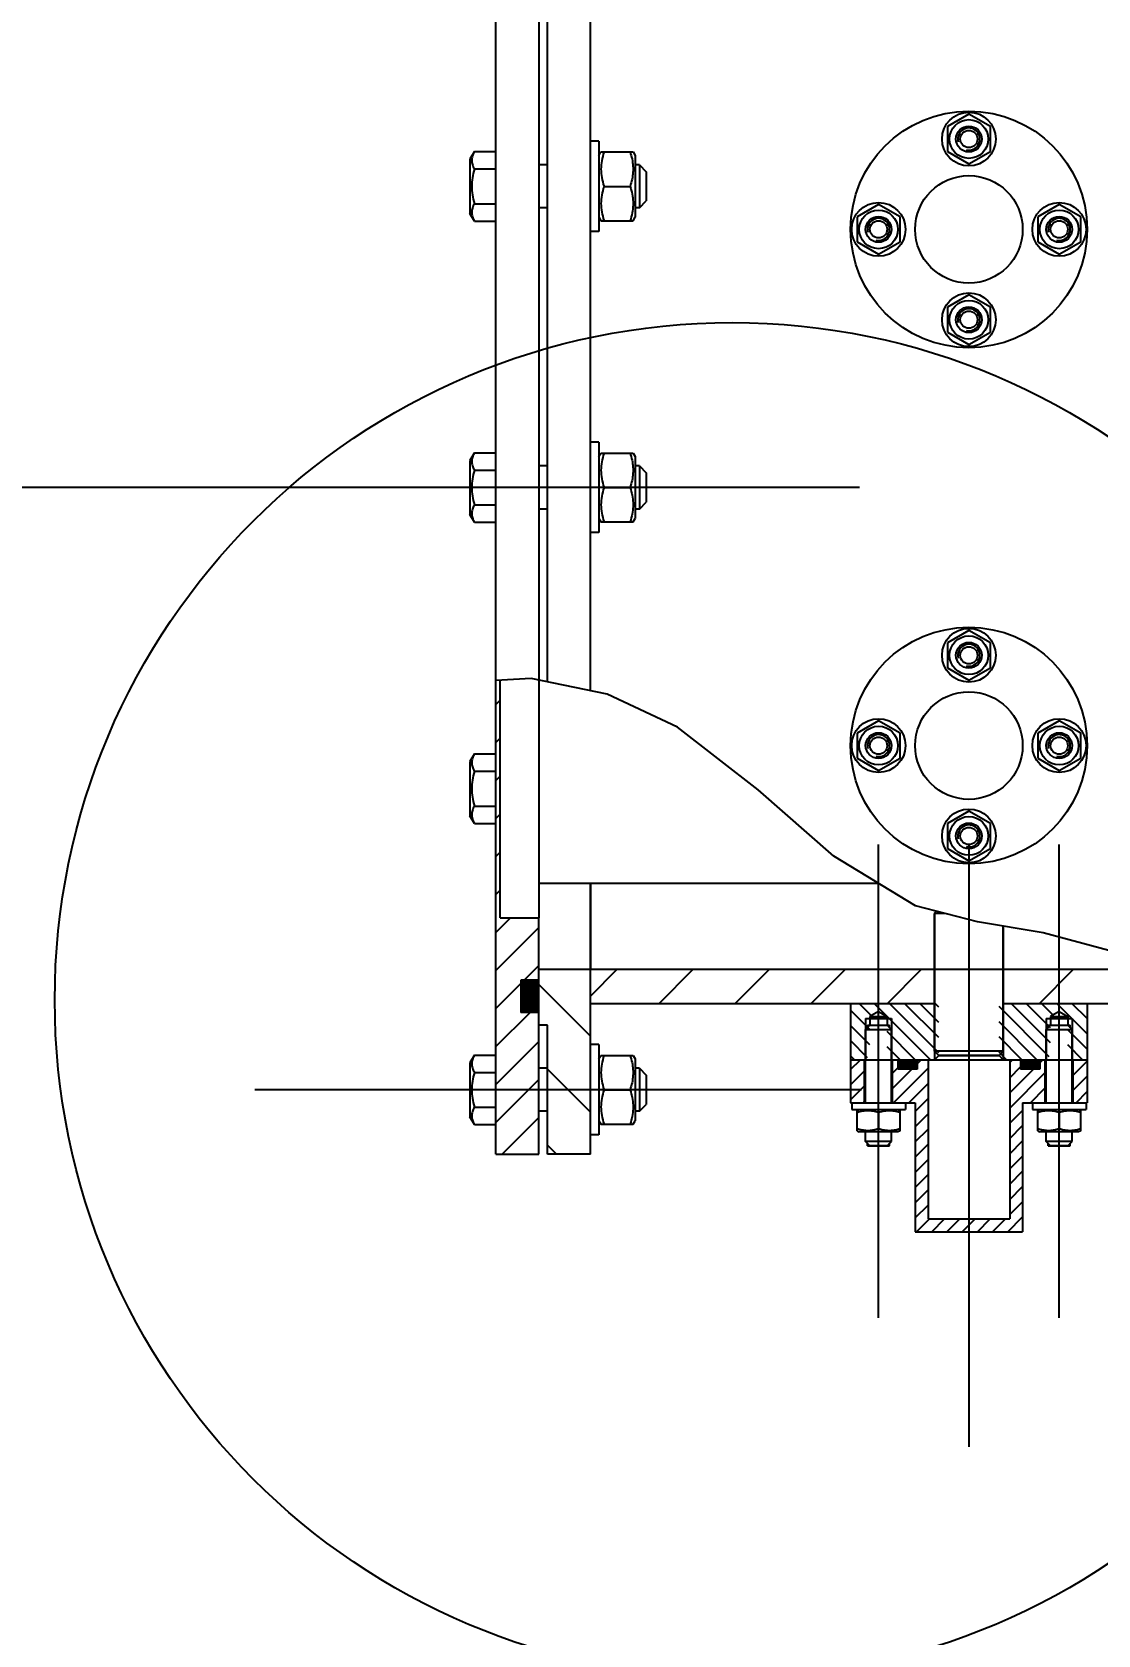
# Model space of a CAD drawing. Header units: millimetres. Extents: x 0 to 1189, y 0 to 841.
# Drawn here: x 107.69 to 117.6, y 688.52 to 703.42 of the extents above; entities that cross this region are included whole.
import ezdxf

# ---------------------------------------------------------------- set-up
doc = ezdxf.new("R2010")
doc.units = ezdxf.units.MM
doc.header["$LTSCALE"] = 65.395
doc.linetypes.add('CENTER', pattern=[0.6, 0.375, -0.075, 0.075, -0.075])
doc.layers.get('0').update_dxf_attribs({"linetype": 'CONTINUOUS'})
for name, color, linetype in [('ALL_AXIS', 7, 'CONTINUOUS'), ('ALL_CHAMFER', 7, 'CONTINUOUS'), ('ALL_DIMENSIONS', 7, 'CONTINUOUS'), ('ALL_ROUND', 7, 'CONTINUOUS')]:
    doc.layers.add(name, color=color, linetype=linetype)
doc.styles.get("Standard").update_dxf_attribs({"font": 'txt', "width": 0.7})
doc.dimstyles.new('DIMSTYLE_1', dxfattribs={"dimtxt": 3.5, "dimasz": 3, "dimexe": 0.18, "dimexo": 0.0625, "dimgap": 0.09, "dimtad": 1, "dimlfac": 25, "dimdsep": 46, "dimtxsty": 'STANDARD', "dimblk": '_FILLED', "dimblk1": '_FILLED', "dimblk2": '_FILLED', "dimcen": 0.09, "dimadec": 0, "dimazin": 0, "dimtp": 1.2, "dimtm": 1.2, "dimtfac": 1, "dimtofl": 0, "dimtmove": 0, "dimatfit": 3, "dimldrblk": '_FILLED', "dimfxl": 1, "dimtolj": 1, "dimarcsym": 0})
doc.dimstyles.new('DIMSTYLE_3', dxfattribs={"dimtxt": 3.5, "dimasz": 3, "dimexe": 0.18, "dimexo": 0.0625, "dimgap": 0.09, "dimtad": 1, "dimlfac": 25, "dimdsep": 46, "dimtxsty": 'STANDARD', "dimblk": '_FILLED', "dimblk1": '_FILLED', "dimblk2": '_FILLED', "dimcen": 0.09, "dimadec": 0, "dimazin": 0, "dimtp": 0.8, "dimtm": 0.8, "dimtfac": 1, "dimtofl": 0, "dimtmove": 0, "dimatfit": 3, "dimldrblk": '_FILLED', "dimfxl": 1, "dimtolj": 1, "dimarcsym": 0})

# ---------------------------------------------------------------- blocks, each defined once
blk = doc.blocks.new('_FILLED')
at = {"color": 0, "linetype": 'BYBLOCK'}
blk.add_solid([(0, 0), (-1, 0.1667), (-1, -0.1667)], dxfattribs=at)
blk = doc.blocks.new('*D0')
at = {"layer": 'ALL_DIMENSIONS', "color": 2, "linetype": 'CONTINUOUS'}
for p, q in [((101.762, 699.187), (101.762, 703.187)), ((101.762, 703.187), (101.762, 675.187)), ((109.762, 699.187), (99.762, 699.187)), ((101.762, 647.187), (101.762, 675.187)), ((126.402, 651.187), (99.762, 651.187)), ((101.762, 651.187), (101.762, 647.187))]:
    blk.add_line(p, q, dxfattribs=at)
at = {"layer": 'ALL_DIMENSIONS', "color": 2, "linetype": 'CONTINUOUS', "xscale": 3, "yscale": 3, "zscale": 3}
for p, rotation in [((101.762, 699.187), 270), ((101.762, 651.187), 90)]:
    blk.add_blockref('_FILLED', p, dxfattribs=dict(at, rotation=rotation))
blk = doc.blocks.new('*D2')
at = {"layer": 'ALL_DIMENSIONS', "color": 2, "linetype": 'CONTINUOUS'}
for p, q in [((111.762, 705.039), (111.762, 720.427)), ((132.402, 666.841), (132.402, 720.427)), ((111.762, 718.427), (107.762, 718.427)), ((107.762, 718.427), (122.082, 718.427)), ((144.119, 718.427), (122.082, 718.427)), ((132.402, 718.427), (144.119, 718.427))]:
    blk.add_line(p, q, dxfattribs=at)
at = {"layer": 'ALL_DIMENSIONS', "color": 2, "linetype": 'CONTINUOUS', "xscale": 3, "yscale": 3, "zscale": 3}
blk.add_blockref('_FILLED', (111.762, 718.427), dxfattribs=at)
at = {"layer": 'ALL_DIMENSIONS', "color": 2, "linetype": 'CONTINUOUS', "xscale": 3, "yscale": 3, "zscale": 3, "rotation": 180}
blk.add_blockref('_FILLED', (132.402, 718.427), dxfattribs=at)

msp = doc.modelspace()

# ---------------------------------------------------------------- linework, layer by layer
at = {"color": 7, "linetype": 'CONTINUOUS'}
for p, q in [((112.00175857, 692.98712965), (112.00175857, 705.38712965)), ((112.40175857, 705.38712965), (112.40175857, 695.50712965)), ((112.48175857, 697.38049402), (112.48175857, 705.38712965)), ((112.88175857, 697.29734686), (112.88175857, 705.38712965)), ((116.40175857, 702.65806976), (116.20175857, 702.54259971)), ((116.60175857, 702.54259971), (116.40175857, 702.65806976)), ((116.20175857, 702.54259971), (116.20175857, 702.3116596)), ((116.60175857, 702.3116596), (116.60175857, 702.54259971)), ((111.80293297, 702.3104458), (111.76175857, 702.23912965)), ((111.80293297, 702.3104458), (112.00175857, 702.3104458)), ((112.96175857, 702.27512965), (112.98023378, 702.30712965)), ((112.98023378, 702.30712965), (113.27928337, 702.30712965)), ((113.27928171, 702.30713253), (113.29775857, 702.27512965)), ((113.29775857, 702.27512744), (113.29775857, 701.69913187)), ((116.20175857, 702.3116596), (116.40175857, 702.19618955)), ((116.40175857, 702.19618955), (116.60175857, 702.3116596)), ((111.80293297, 702.14878773), (112.00175857, 702.14878773)), ((113.40175857, 702.12312965), (113.40175857, 701.85112965)), ((113.00881503, 701.98712965), (113.25070212, 701.98712965)), ((111.80293297, 701.82547158), (112.00175857, 701.82547158)), ((115.56175857, 701.81806976), (115.36175857, 701.70259971)), ((115.76175857, 701.70259971), (115.56175857, 701.81806976)), ((117.24175857, 701.81806976), (117.04175857, 701.70259971)), ((117.44175857, 701.70259971), (117.24175857, 701.81806976)), ((111.80293297, 701.6638135), (111.76175857, 701.73512965)), ((111.80293297, 701.6638135), (112.00175857, 701.6638135)), ((112.96175857, 701.69912965), (112.98023378, 701.66712965)), ((112.98023378, 701.66712965), (113.27928337, 701.66712965)), ((113.27928171, 701.66712678), (113.29775857, 701.69912965)), ((115.36175857, 701.70259971), (115.36175857, 701.4716596)), ((115.76175857, 701.4716596), (115.76175857, 701.70259971)), ((117.04175857, 701.70259971), (117.04175857, 701.4716596)), ((117.44175857, 701.4716596), (117.44175857, 701.70259971)), ((115.36175857, 701.4716596), (115.56175857, 701.35618955)), ((115.56175857, 701.35618955), (115.76175857, 701.4716596)), ((117.04175857, 701.4716596), (117.24175857, 701.35618955)), ((117.24175857, 701.35618955), (117.44175857, 701.4716596)), ((116.40175857, 700.97806976), (116.20175857, 700.86259971)), ((116.60175857, 700.86259971), (116.40175857, 700.97806976)), ((116.20175857, 700.86259971), (116.20175857, 700.6316596)), ((116.60175857, 700.6316596), (116.60175857, 700.86259971)), ((116.20175857, 700.6316596), (116.40175857, 700.51618955)), ((116.40175857, 700.51618955), (116.60175857, 700.6316596)), ((111.80293297, 699.5104458), (111.76175857, 699.43912965)), ((111.80293297, 699.5104458), (112.00175857, 699.5104458)), ((112.96175857, 699.47512965), (112.98023378, 699.50712965)), ((112.98023378, 699.50712965), (113.27928337, 699.50712965)), ((113.27928171, 699.50713253), (113.29775857, 699.47512965)), ((113.29775857, 699.47512744), (113.29775857, 698.89913187)), ((111.80293297, 699.34878773), (112.00175857, 699.34878773)), ((113.40175857, 699.32312965), (113.40175857, 699.05112965)), ((113.00881503, 699.18712965), (113.25070212, 699.18712965)), ((111.80293297, 699.02547158), (112.00175857, 699.02547158)), ((111.80293297, 698.8638135), (111.76175857, 698.93512965)), ((111.80293297, 698.8638135), (112.00175857, 698.8638135)), ((112.96175857, 698.89912965), (112.98023378, 698.86712965)), ((112.98023378, 698.86712965), (113.27928337, 698.86712965)), ((113.27928171, 698.86712678), (113.29775857, 698.89912965)), ((116.40175857, 697.85806976), (116.20175857, 697.74259971)), ((116.60175857, 697.74259971), (116.40175857, 697.85806976)), ((116.20175857, 697.74259971), (116.20175857, 697.5116596)), ((116.60175857, 697.5116596), (116.60175857, 697.74259971)), ((116.20175857, 697.5116596), (116.40175857, 697.39618955)), ((116.40175857, 697.39618955), (116.60175857, 697.5116596)), ((112.33257587, 697.41150432), (112.00175857, 697.39354606)), ((112.04175857, 695.18712965), (112.04175857, 697.39571744)), ((113.03673977, 697.26513124), (112.33257587, 697.41150432)), ((113.69197691, 696.9578634), (113.03673977, 697.26513124)), ((114.44244954, 696.37737808), (113.69197691, 696.9578634)), ((115.56175857, 697.01806976), (115.36175857, 696.90259971)), ((115.36175857, 696.90259971), (115.36175857, 696.6716596)), ((115.76175857, 696.90259971), (115.56175857, 697.01806976)), ((115.76175857, 696.6716596), (115.76175857, 696.90259971)), ((117.24175857, 697.01806976), (117.04175857, 696.90259971)), ((117.04175857, 696.90259971), (117.04175857, 696.6716596)), ((117.44175857, 696.90259971), (117.24175857, 697.01806976)), ((117.44175857, 696.6716596), (117.44175857, 696.90259971)), ((111.80293297, 696.7104458), (111.76175857, 696.63912965)), ((111.80293297, 696.7104458), (112.00175857, 696.7104458)), ((115.36175857, 696.6716596), (115.56175857, 696.55618955)), ((115.56175857, 696.55618955), (115.76175857, 696.6716596)), ((117.04175857, 696.6716596), (117.24175857, 696.55618955)), ((117.24175857, 696.55618955), (117.44175857, 696.6716596)), ((111.80293297, 696.54878773), (112.00175857, 696.54878773)), ((115.14591049, 695.75903585), (114.44244954, 696.37737808)), ((111.80293297, 696.0638135), (111.76175857, 696.13512965)), ((111.80293297, 696.22547158), (112.00175857, 696.22547158)), ((116.40175857, 696.17806976), (116.20175857, 696.06259971)), ((116.60175857, 696.06259971), (116.40175857, 696.17806976)), ((111.80293297, 696.0638135), (112.00175857, 696.0638135)), ((116.20175857, 696.06259971), (116.20175857, 695.8316596)), ((116.60175857, 695.8316596), (116.60175857, 696.06259971)), ((115.90445019, 695.29850844), (115.14591049, 695.75903585)), ((116.20175857, 695.8316596), (116.40175857, 695.71618955)), ((116.40175857, 695.71618955), (116.60175857, 695.8316596)), ((112.40175857, 695.50712965), (115.56082792, 695.50712965)), ((112.88175857, 692.98712965), (112.88175857, 695.50712965)), ((116.48063697, 695.14796676), (115.90445019, 695.29850844)), ((112.04175857, 695.18712965), (112.40175857, 695.18712965)), ((112.40175857, 692.98712965), (112.40175857, 695.18712965)), ((117.09157737, 695.04594704), (116.48063697, 695.14796676)), ((117.70208473, 694.8836697), (117.09157737, 695.04594704)), ((112.40175857, 694.70712965), (118.00466125, 694.70712965)), ((112.23375857, 694.60712965), (112.23375857, 694.30712965)), ((112.40175857, 694.60712965), (112.23375857, 694.60712965)), ((116.08175857, 694.38712965), (112.88175857, 694.38712965)), ((115.30175857, 694.38712965), (115.30175857, 693.46712965)), ((118.48706554, 694.38712965), (116.72175857, 694.38712965)), ((117.50175857, 694.38712965), (117.50175857, 693.46712965)), ((112.40175857, 694.30712965), (112.23375857, 694.30712965)), ((115.44175857, 694.25112965), (115.68175857, 694.25112965)), ((115.56175857, 694.3151985), (115.48175857, 694.26712965)), ((115.48175857, 694.26712965), (115.48175857, 694.18712965)), ((115.48175857, 694.26712965), (115.64175857, 694.26712965)), ((115.56175857, 694.3151985), (115.64175857, 694.26712965)), ((115.64175857, 694.26712965), (115.64175857, 694.18712965)), ((117.12175857, 694.25112965), (117.36175857, 694.25112965)), ((117.24175857, 694.3151985), (117.16175857, 694.26712965)), ((117.16175857, 694.26712965), (117.16175857, 694.18712965)), ((117.16175857, 694.26712965), (117.32175857, 694.26712965)), ((117.24175857, 694.3151985), (117.32175857, 694.26712965)), ((117.32175857, 694.26712965), (117.32175857, 694.18712965)), ((112.48175857, 694.18712965), (112.40175857, 694.18712965)), ((112.48175857, 692.98712965), (112.48175857, 694.18712965)), ((115.45907908, 694.18712965), (115.66443807, 694.18712965)), ((117.13907908, 694.18712965), (117.34443807, 694.18712965)), ((111.80293297, 693.9104458), (111.76175857, 693.83912965)), ((111.80293297, 693.9104458), (112.00175857, 693.9104458)), ((112.96175857, 693.87512965), (112.98023378, 693.90712965)), ((112.98023378, 693.90712965), (113.27928337, 693.90712965)), ((113.27928171, 693.90713253), (113.29775857, 693.87512965)), ((116.12175857, 693.90712965), (116.08175857, 693.86712965)), ((116.12175857, 693.90712965), (116.68175857, 693.90712965)), ((116.68175857, 693.90712965), (116.72175857, 693.86712965)), ((113.29775857, 693.87512744), (113.29775857, 693.29913187)), ((115.30175857, 693.86712965), (117.50175857, 693.86712965)), ((115.43175857, 693.46712965), (115.43175857, 693.86712965)), ((115.69175857, 693.46712965), (115.69175857, 693.86712965)), ((115.74175857, 693.86712965), (115.74175857, 693.77912965)), ((115.92175857, 693.77912965), (115.74175857, 693.77912965)), ((115.92175857, 693.86712965), (115.92175857, 693.77912965)), ((116.02175857, 693.86712965), (116.02175857, 692.38712965)), ((116.78175857, 693.86712965), (116.78175857, 692.38712965)), ((116.88175857, 693.86712965), (116.88175857, 693.77912965)), ((117.06175857, 693.77912965), (116.88175857, 693.77912965)), ((117.06175857, 693.86712965), (117.06175857, 693.77912965)), ((117.11175857, 693.46712965), (117.11175857, 693.86712965)), ((117.37175857, 693.46712965), (117.37175857, 693.86712965)), ((111.80293297, 693.74878773), (112.00175857, 693.74878773)), ((113.40175857, 693.72312965), (113.40175857, 693.45112965)), ((113.00881503, 693.58712965), (113.25070212, 693.58712965)), ((115.30175857, 693.46712965), (115.31175857, 693.46712965)), ((115.81175857, 693.46712965), (115.90175857, 693.46712965)), ((115.90175857, 693.46712965), (115.90175857, 692.26712965)), ((116.90175857, 693.46712965), (116.90175857, 692.26712965)), ((116.90175857, 693.46712965), (116.99175857, 693.46712965)), ((117.49175857, 693.46712965), (117.50175857, 693.46712965)), ((111.80293297, 693.2638135), (111.76175857, 693.33512965)), ((111.80293297, 693.42547158), (112.00175857, 693.42547158)), ((115.38175857, 693.40312965), (115.36175857, 693.39158265)), ((115.36175857, 693.20667666), (115.36175857, 693.39158265)), ((115.56175857, 693.37371937), (115.56175857, 693.22453994)), ((115.74175857, 693.40312965), (115.76175857, 693.39158265)), ((115.76175857, 693.20667666), (115.76175857, 693.39158265)), ((117.06175857, 693.40312965), (117.04175857, 693.39158265)), ((117.04175857, 693.20667666), (117.04175857, 693.39158265)), ((117.24175857, 693.37371937), (117.24175857, 693.22453994)), ((117.42175857, 693.40312965), (117.44175857, 693.39158265)), ((117.44175857, 693.20667666), (117.44175857, 693.39158265)), ((111.80293297, 693.2638135), (112.00175857, 693.2638135)), ((112.96175857, 693.29912965), (112.98023378, 693.26712965)), ((112.98023378, 693.26712965), (113.27928337, 693.26712965)), ((113.27928171, 693.26712678), (113.29775857, 693.29912965)), ((115.36175677, 693.2066777), (115.38175857, 693.19512965)), ((115.74175719, 693.19512965), (115.38175996, 693.19512965)), ((115.76176038, 693.2066777), (115.74175857, 693.19512965)), ((117.04175677, 693.2066777), (117.06175857, 693.19512965)), ((117.42175719, 693.19512965), (117.06175996, 693.19512965)), ((117.44176038, 693.2066777), (117.42175857, 693.19512965)), ((115.45907908, 693.06712965), (115.66443807, 693.06712965)), ((117.13907908, 693.06712965), (117.34443807, 693.06712965)), ((112.00175857, 692.98712965), (112.40175857, 692.98712965)), ((112.88175857, 692.98712965), (112.48175857, 692.98712965)), ((115.90175857, 692.26712965), (116.90175857, 692.26712965)), ((116.02175857, 692.38712965), (116.78175857, 692.38712965))]:
    msp.add_line(p, q, dxfattribs=at)
at = {"color": 2, "linetype": 'CONTINUOUS'}
for p, q in [((112.00175857, 697.17052373), (112.04175857, 697.21052373)), ((112.00175857, 696.81697034), (112.04175857, 696.85697034)), ((112.00175857, 696.46341695), (112.04175857, 696.50341695)), ((112.00175857, 696.10986356), (112.04175857, 696.14986356)), ((112.00175857, 695.75631017), (112.04175857, 695.79631017)), ((112.00175857, 695.40275678), (112.04175857, 695.44275678)), ((112.00175857, 695.04920339), (112.13968484, 695.18712965)), ((112.00175857, 694.69565), (112.40175857, 695.09565)), ((112.26679162, 694.60712965), (112.40175857, 694.74209661)), ((112.88175857, 694.45684812), (113.13204011, 694.70712965)), ((113.51914689, 694.38712965), (113.83914689, 694.70712965)), ((114.22625367, 694.38712965), (114.54625367, 694.70712965)), ((114.93336046, 694.38712965), (115.25336046, 694.70712965)), ((115.64046724, 694.38712965), (115.96046724, 694.70712965)), ((116.08175857, 694.70712965), (116.08175857, 693.86712965)), ((116.72175857, 694.70712965), (116.72175857, 693.86712965)), ((117.0546808, 694.38712965), (117.3746808, 694.70712965)), ((112.00175857, 694.34209661), (112.23375857, 694.57409661)), ((112.23375857, 694.59589213), (112.2449961, 694.60712965)), ((112.23375857, 694.58174999), (112.25913823, 694.60712965)), ((112.23375857, 694.56760786), (112.27328037, 694.60712965)), ((112.23375857, 694.55346572), (112.28742251, 694.60712965)), ((112.23375857, 694.53932359), (112.30156464, 694.60712965)), ((112.23375857, 694.52518145), (112.31570678, 694.60712965)), ((112.23375857, 694.51103931), (112.32984891, 694.60712965)), ((112.23375857, 694.49689718), (112.34399105, 694.60712965)), ((112.23375857, 694.48275504), (112.35813318, 694.60712965)), ((112.23375857, 694.46861291), (112.37227532, 694.60712965)), ((112.23375857, 694.45447077), (112.38641745, 694.60712965)), ((112.23375857, 694.44032864), (112.40055959, 694.60712965)), ((112.40175857, 694.43212116), (112.23375857, 694.60012116)), ((112.23375857, 694.4261865), (112.40175857, 694.5941865)), ((112.40175857, 694.41797902), (112.23375857, 694.58597902)), ((112.23375857, 694.41204437), (112.40175857, 694.58004437)), ((112.40175857, 694.40383689), (112.23375857, 694.57183689)), ((112.23375857, 694.39790223), (112.40175857, 694.56590223)), ((112.40175857, 694.38969475), (112.23375857, 694.55769475)), ((112.23375857, 694.38376009), (112.40175857, 694.55176009)), ((112.40175857, 694.37555262), (112.23375857, 694.54355262)), ((112.23375857, 694.36961796), (112.40175857, 694.53761796)), ((112.40175857, 694.36141048), (112.23375857, 694.52941048)), ((112.23375857, 694.35547582), (112.40175857, 694.52347582)), ((112.40175857, 694.34726834), (112.23375857, 694.51526834)), ((112.23375857, 694.34133369), (112.40175857, 694.50933369)), ((112.40175857, 694.33312621), (112.23375857, 694.50112621)), ((112.40175857, 694.44626329), (112.24089221, 694.60712965)), ((112.40175857, 694.46040543), (112.25503435, 694.60712965)), ((112.40175857, 694.47454756), (112.26917649, 694.60712965)), ((112.40175857, 694.4886897), (112.28331862, 694.60712965)), ((112.40175857, 694.50283184), (112.29746076, 694.60712965)), ((112.40175857, 694.51697397), (112.31160289, 694.60712965)), ((112.40175857, 694.53111611), (112.32574503, 694.60712965)), ((112.40175857, 694.54525824), (112.33988716, 694.60712965)), ((112.40175857, 694.55940038), (112.3540293, 694.60712965)), ((112.40175857, 694.57354251), (112.36817143, 694.60712965)), ((112.40175857, 694.58768465), (112.38231357, 694.60712965)), ((112.40175857, 694.60182679), (112.39645571, 694.60712965)), ((112.88175857, 694.08622115), (112.40175857, 694.56622115)), ((112.23375857, 694.32719155), (112.40175857, 694.49519155)), ((112.40175857, 694.31898407), (112.23375857, 694.48698407)), ((112.23375857, 694.31304942), (112.40175857, 694.48104942)), ((112.39947086, 694.30712965), (112.23375857, 694.47284194)), ((112.38532872, 694.30712965), (112.23375857, 694.4586998)), ((112.37118659, 694.30712965), (112.23375857, 694.44455767)), ((112.35704445, 694.30712965), (112.23375857, 694.43041553)), ((112.34290232, 694.30712965), (112.23375857, 694.41627339)), ((112.32876018, 694.30712965), (112.23375857, 694.40213126)), ((112.31461804, 694.30712965), (112.23375857, 694.38798912)), ((112.30047591, 694.30712965), (112.23375857, 694.37384699)), ((112.28633377, 694.30712965), (112.23375857, 694.35970485)), ((112.24198095, 694.30712965), (112.40175857, 694.46690728)), ((112.25612308, 694.30712965), (112.40175857, 694.45276514)), ((112.27026522, 694.30712965), (112.40175857, 694.43862301)), ((112.28440735, 694.30712965), (112.40175857, 694.42448087)), ((112.29854949, 694.30712965), (112.40175857, 694.41033874)), ((112.31269162, 694.30712965), (112.40175857, 694.3961966)), ((112.32683376, 694.30712965), (112.40175857, 694.38205447)), ((112.3409759, 694.30712965), (112.40175857, 694.36791233)), ((112.35511803, 694.30712965), (112.40175857, 694.3537702)), ((115.49512617, 694.27516171), (115.38315823, 694.38712965)), ((116.04457959, 693.86712965), (115.52457959, 694.38712965)), ((116.12175857, 693.93137202), (115.66600094, 694.38712965)), ((116.12175857, 694.07279338), (115.8074223, 694.38712965)), ((116.12175857, 694.21421473), (115.94884366, 694.38712965)), ((116.12175857, 694.35563609), (116.09026501, 694.38712965)), ((117.14885451, 693.89422558), (116.68175857, 694.36132152)), ((117.16175857, 694.02274287), (116.79737179, 694.38712965)), ((117.16175857, 694.16416423), (116.93879315, 694.38712965)), ((117.18578061, 694.28156355), (117.08021451, 694.38712965)), ((117.50175857, 694.10700694), (117.22163586, 694.38712965)), ((117.50175857, 694.2484283), (117.36305722, 694.38712965)), ((112.00175857, 693.98854322), (112.32034501, 694.30712965)), ((112.27219164, 694.30712965), (112.23375857, 694.34556272)), ((112.2580495, 694.30712965), (112.23375857, 694.33142058)), ((112.24390737, 694.30712965), (112.23375857, 694.31727845)), ((112.36926017, 694.30712965), (112.40175857, 694.33962806)), ((112.3834023, 694.30712965), (112.40175857, 694.32548592)), ((112.39754444, 694.30712965), (112.40175857, 694.31134379)), ((115.48175857, 694.14710795), (115.30175857, 694.32710795)), ((115.44175857, 694.25112965), (115.44175857, 693.86712965)), ((115.68175857, 694.25112965), (115.68175857, 693.86712965)), ((117.03452908, 693.86712965), (116.68175857, 694.21990016)), ((117.12175857, 694.25112965), (117.12175857, 693.86712965)), ((117.36175857, 694.25112965), (117.36175857, 693.86712965)), ((115.48175857, 694.0056866), (115.30175857, 694.1856866)), ((115.45907908, 694.16445016), (115.45907908, 694.18712965)), ((115.90315823, 693.86712965), (115.64175857, 694.12852931)), ((115.66443807, 694.16445016), (115.66443807, 694.18712965)), ((116.89310772, 693.86712965), (116.68175857, 694.0784788)), ((117.13907908, 694.16445016), (117.13907908, 694.18712965)), ((117.50175857, 693.96558558), (117.32175857, 694.14558558)), ((117.34443807, 694.16445016), (117.34443807, 694.18712965)), ((112.00175857, 693.63498982), (112.40175857, 694.03498982)), ((115.46032637, 693.88569745), (115.30175857, 694.04426524)), ((115.33747281, 693.86712965), (115.30175857, 693.90284388)), ((115.76173687, 693.86712965), (115.64175857, 693.98710795)), ((116.75168637, 693.86712965), (116.68175857, 693.93705745)), ((117.45879315, 693.86712965), (117.32175857, 694.00416423)), ((112.88175857, 693.37911437), (112.48175857, 693.77911437)), ((115.30175857, 693.77519949), (115.39368874, 693.86712965)), ((115.30175857, 693.63377813), (115.43175857, 693.76377813)), ((115.69175857, 693.74093542), (115.74175857, 693.79093542)), ((115.69175857, 693.59951407), (115.87137416, 693.77912965)), ((115.70079552, 693.46712965), (116.02175857, 693.78809271)), ((115.74175857, 693.85779308), (115.75109515, 693.86712965)), ((115.74175857, 693.84365094), (115.76523728, 693.86712965)), ((115.74175857, 693.82950881), (115.77937942, 693.86712965)), ((115.74175857, 693.81536667), (115.79352155, 693.86712965)), ((115.74175857, 693.80122454), (115.80766369, 693.86712965)), ((115.74175857, 693.7870824), (115.82180583, 693.86712965)), ((115.82180583, 693.77912965), (115.74175857, 693.8591769)), ((115.80766369, 693.77912965), (115.74175857, 693.84503477)), ((115.79352155, 693.77912965), (115.74175857, 693.83089263)), ((115.77937942, 693.77912965), (115.74175857, 693.8167505)), ((115.76523728, 693.77912965), (115.74175857, 693.80260836)), ((115.75109515, 693.77912965), (115.74175857, 693.78846623)), ((115.74794796, 693.77912965), (115.83594796, 693.86712965)), ((115.83594796, 693.77912965), (115.74794796, 693.86712965)), ((115.7620901, 693.77912965), (115.8500901, 693.86712965)), ((115.8500901, 693.77912965), (115.7620901, 693.86712965)), ((115.77623223, 693.77912965), (115.86423223, 693.86712965)), ((115.86423223, 693.77912965), (115.77623223, 693.86712965)), ((115.79037437, 693.77912965), (115.87837437, 693.86712965)), ((115.87837437, 693.77912965), (115.79037437, 693.86712965)), ((115.8045165, 693.77912965), (115.8925165, 693.86712965)), ((115.8925165, 693.77912965), (115.8045165, 693.86712965)), ((115.81865864, 693.77912965), (115.90665864, 693.86712965)), ((115.90665864, 693.77912965), (115.81865864, 693.86712965)), ((115.83280077, 693.77912965), (115.92080077, 693.86712965)), ((115.92080077, 693.77912965), (115.83280077, 693.86712965)), ((115.92175857, 693.79231399), (115.84694291, 693.86712965)), ((115.84694291, 693.77912965), (115.92175857, 693.85394532)), ((115.92175857, 693.80645612), (115.86108505, 693.86712965)), ((115.86108505, 693.77912965), (115.92175857, 693.83980318)), ((115.92175857, 693.82059826), (115.87522718, 693.86712965)), ((115.87522718, 693.77912965), (115.92175857, 693.82566105)), ((115.92175857, 693.8347404), (115.88936932, 693.86712965)), ((115.88936932, 693.77912965), (115.92175857, 693.81151891)), ((115.92175857, 693.84888253), (115.90351145, 693.86712965)), ((115.90351145, 693.77912965), (115.92175857, 693.79737677)), ((115.92175857, 693.86302467), (115.91765359, 693.86712965)), ((115.91765359, 693.77912965), (115.92175857, 693.78323464)), ((115.92175857, 693.82951407), (115.95937416, 693.86712965)), ((116.78175857, 693.84098593), (116.8079023, 693.86712965)), ((116.78175857, 693.69956457), (116.88175857, 693.79956457)), ((116.78175857, 693.55814322), (117.00274501, 693.77912965)), ((116.88175857, 693.86642223), (116.882466, 693.86712965)), ((116.88175857, 693.85228009), (116.89660813, 693.86712965)), ((116.88175857, 693.83813796), (116.91075027, 693.86712965)), ((116.88175857, 693.82399582), (116.9248924, 693.86712965)), ((116.88175857, 693.80985369), (116.93903454, 693.86712965)), ((116.88175857, 693.79571155), (116.95317668, 693.86712965)), ((116.88175857, 693.78156942), (116.96731881, 693.86712965)), ((116.96731881, 693.77912965), (116.88175857, 693.86468989)), ((116.95317668, 693.77912965), (116.88175857, 693.85054775)), ((116.93903454, 693.77912965), (116.88175857, 693.83640562)), ((116.9248924, 693.77912965), (116.88175857, 693.82226348)), ((116.91075027, 693.77912965), (116.88175857, 693.80812135)), ((116.89660813, 693.77912965), (116.88175857, 693.79397921)), ((116.882466, 693.77912965), (116.88175857, 693.77983708)), ((116.89346095, 693.77912965), (116.98146095, 693.86712965)), ((116.98146095, 693.77912965), (116.89346095, 693.86712965)), ((116.90760308, 693.77912965), (116.99560308, 693.86712965)), ((116.99560308, 693.77912965), (116.90760308, 693.86712965)), ((116.92174522, 693.77912965), (117.00974522, 693.86712965)), ((117.00974522, 693.77912965), (116.92174522, 693.86712965)), ((116.93588735, 693.77912965), (117.02388735, 693.86712965)), ((117.02388735, 693.77912965), (116.93588735, 693.86712965)), ((116.95002949, 693.77912965), (117.03802949, 693.86712965)), ((117.03802949, 693.77912965), (116.95002949, 693.86712965)), ((116.96417162, 693.77912965), (117.05217162, 693.86712965)), ((117.05217162, 693.77912965), (116.96417162, 693.86712965)), ((117.06175857, 693.78368484), (116.97831376, 693.86712965)), ((116.97831376, 693.77912965), (117.06175857, 693.86257447)), ((117.06175857, 693.79782697), (116.9924559, 693.86712965)), ((116.9924559, 693.77912965), (117.06175857, 693.84843233)), ((117.06175857, 693.81196911), (117.00659803, 693.86712965)), ((117.00659803, 693.77912965), (117.06175857, 693.8342902)), ((117.06175857, 693.82611125), (117.02074017, 693.86712965)), ((117.02074017, 693.77912965), (117.06175857, 693.82014806)), ((117.06175857, 693.84025338), (117.0348823, 693.86712965)), ((117.0348823, 693.77912965), (117.06175857, 693.80600592)), ((117.06175857, 693.85439552), (117.04902444, 693.86712965)), ((117.04902444, 693.77912965), (117.06175857, 693.79186379)), ((117.06175857, 693.83814322), (117.09074501, 693.86712965)), ((117.37175857, 693.8653005), (117.37358772, 693.86712965)), ((117.37175857, 693.72387915), (117.50175857, 693.85387915)), ((112.00175857, 693.28143643), (112.40175857, 693.68143643)), ((115.30175857, 693.49235678), (115.43175857, 693.62235678)), ((115.84221687, 693.46712965), (116.02175857, 693.64667135)), ((116.78175857, 693.41672186), (117.11175857, 693.74672186)), ((116.97358772, 693.46712965), (117.11175857, 693.6053005)), ((117.37175857, 693.58245779), (117.50175857, 693.71245779)), ((115.41795281, 693.46712965), (115.43175857, 693.48093542)), ((115.90175857, 693.38525), (116.02175857, 693.50525)), ((117.39785179, 693.46712965), (117.50175857, 693.57103643)), ((112.06100518, 692.98712965), (112.40175857, 693.32788304)), ((115.90175857, 693.24382864), (116.02175857, 693.36382864)), ((116.78175857, 693.2753005), (116.90175857, 693.3953005)), ((115.90175857, 693.10240728), (116.02175857, 693.22240728)), ((116.78175857, 693.13387915), (116.90175857, 693.25387915)), ((112.56663651, 692.98712965), (112.48175857, 693.07200759)), ((115.45907908, 693.06712965), (115.45907908, 693.08980915)), ((115.66443807, 693.06712965), (115.66443807, 693.08980915)), ((115.90175857, 692.96098593), (116.02175857, 693.08098593)), ((116.78175857, 692.99245779), (116.90175857, 693.11245779)), ((117.13907908, 693.06712965), (117.13907908, 693.08980915)), ((117.34443807, 693.06712965), (117.34443807, 693.08980915)), ((115.90175857, 692.81956457), (116.02175857, 692.93956457)), ((116.78175857, 692.85103643), (116.90175857, 692.97103643)), ((115.90175857, 692.67814322), (116.02175857, 692.79814322)), ((116.78175857, 692.70961508), (116.90175857, 692.82961508)), ((115.90175857, 692.53672186), (116.02175857, 692.65672186)), ((116.78175857, 692.56819372), (116.90175857, 692.68819372)), ((115.90175857, 692.3953005), (116.02175857, 692.5153005)), ((116.78175857, 692.42677237), (116.90175857, 692.54677237)), ((115.91500908, 692.26712965), (116.03500908, 692.38712965)), ((116.05643044, 692.26712965), (116.17643044, 692.38712965)), ((116.19785179, 692.26712965), (116.31785179, 692.38712965)), ((116.33927315, 692.26712965), (116.45927315, 692.38712965)), ((116.48069451, 692.26712965), (116.60069451, 692.38712965)), ((116.62211586, 692.26712965), (116.74211586, 692.38712965)), ((116.76353722, 692.26712965), (116.90175857, 692.40535101))]:
    msp.add_line(p, q, dxfattribs=at)
at = {"color": 7, "linetype": 'CONTINUOUS'}
for points in [[(111.80293297, 702.3104458), (111.79712442, 702.29986135), (111.79208318, 702.28948062), (111.78781238, 702.27933643), (111.78430268, 702.26933032), (111.78153699, 702.25937858), (111.77954171, 702.2494698), (111.7783354, 702.23956285), (111.77792439, 702.22966328), (111.77832753, 702.21976556), (111.77952584, 702.20986187), (111.7815123, 702.19995708), (111.78426982, 702.19000762), (111.78777041, 702.18000366), (111.79203967, 702.16984883), (111.79709589, 702.15943107), (111.80293297, 702.14878773)], [(113.00881503, 702.30712965), (113.00215614, 702.28610369), (112.99638454, 702.26551205), (112.99150641, 702.24542782), (112.9875032, 702.22563174), (112.98434738, 702.20593431), (112.98207196, 702.18631937), (112.98069819, 702.16670321), (112.98023378, 702.14709891), (112.98070104, 702.12749535), (112.98207743, 702.10788139), (112.98435512, 702.08826951), (112.98751225, 702.06857773), (112.99151503, 702.04879236), (112.99639141, 702.02872101), (113.00216016, 702.00814216), (113.00881503, 701.98712965)], [(113.25070212, 702.30712965), (113.256091, 702.29029104), (113.260912, 702.27375138), (113.26516026, 702.25754957), (113.26885033, 702.2415689), (113.27199949, 702.22571685), (113.27459463, 702.20995962), (113.27663281, 702.19423442), (113.27810077, 702.17853569), (113.27898501, 702.16283499), (113.27928337, 702.14713814), (113.27898572, 702.13144255), (113.27810238, 702.11574503), (113.27663581, 702.10005136), (113.27459941, 702.08433211), (113.2720064, 702.06858047), (113.26885979, 702.0527344), (113.26517434, 702.03676513), (113.26092809, 702.02056602), (113.25610189, 702.00400634), (113.25070212, 701.98712965)], [(111.80293297, 702.14878773), (111.79710536, 702.12753901), (111.79205491, 702.10673274), (111.78778722, 702.08644256), (111.78428549, 702.06644759), (111.78152538, 702.04655698), (111.77953511, 702.02675421), (111.7783326, 702.00695608), (111.77792438, 701.98717181), (111.77832915, 701.96738769), (111.7795283, 701.94758929), (111.78151507, 701.92778697), (111.78427275, 701.90789272), (111.78777434, 701.88788412), (111.79204399, 701.86757471), (111.79709877, 701.84674628), (111.80293297, 701.82547158)], [(113.00881503, 701.98712965), (113.00215614, 701.96610369), (112.99638454, 701.94551205), (112.99150641, 701.92542782), (112.9875032, 701.90563174), (112.98434738, 701.88593431), (112.98207196, 701.86631937), (112.98069819, 701.84670321), (112.98023378, 701.82709891), (112.98070104, 701.80749535), (112.98207743, 701.78788139), (112.98435512, 701.76826951), (112.98751225, 701.74857773), (112.99151503, 701.72879236), (112.99639141, 701.70872102), (113.00216016, 701.68814216), (113.00881503, 701.66712965)], [(113.25070212, 701.98712965), (113.25666363, 701.96841296), (113.26192154, 701.95006285), (113.26646938, 701.93213501), (113.27032661, 701.91446242), (113.27351809, 701.89690532), (113.27602112, 701.8794376), (113.27782587, 701.86198589), (113.27891862, 701.84455222), (113.27928023, 701.8271119), (113.27891714, 701.80967178), (113.27782294, 701.79223849), (113.27601696, 701.77478802), (113.27351304, 701.75732301), (113.27032125, 701.73977017), (113.2664647, 701.72210423), (113.26191811, 701.70418376), (113.25666172, 701.68584017), (113.25070212, 701.66712965)], [(111.80293297, 701.82547158), (111.79710221, 701.81484079), (111.79205002, 701.8044333), (111.78778233, 701.79428677), (111.7842813, 701.78428821), (111.78152141, 701.77433979), (111.77953169, 701.76443369), (111.77833034, 701.75452792), (111.77792438, 701.74462718), (111.77833318, 701.734724), (111.7795379, 701.724813), (111.7815322, 701.71490042), (111.78429796, 701.70494396), (111.78780994, 701.69492988), (111.79208315, 701.68477877), (111.79712498, 701.67439615), (111.80293297, 701.6638135)], [(111.80293297, 699.5104458), (111.79712442, 699.49986135), (111.79208318, 699.48948062), (111.78781238, 699.47933643), (111.78430268, 699.46933032), (111.78153699, 699.45937858), (111.77954171, 699.4494698), (111.7783354, 699.43956285), (111.77792439, 699.42966328), (111.77832753, 699.41976556), (111.77952584, 699.40986187), (111.7815123, 699.39995708), (111.78426982, 699.39000762), (111.78777041, 699.38000366), (111.79203967, 699.36984883), (111.79709589, 699.35943107), (111.80293297, 699.34878773)], [(113.00881503, 699.50712965), (113.00215614, 699.48610369), (112.99638454, 699.46551205), (112.99150641, 699.44542782), (112.9875032, 699.42563174), (112.98434738, 699.40593431), (112.98207196, 699.38631937), (112.98069819, 699.36670321), (112.98023378, 699.34709891), (112.98070104, 699.32749535), (112.98207743, 699.30788139), (112.98435512, 699.28826951), (112.98751225, 699.26857773), (112.99151503, 699.24879236), (112.99639141, 699.22872102), (113.00216016, 699.20814216), (113.00881503, 699.18712965)], [(113.25070212, 699.50712965), (113.256091, 699.49029104), (113.260912, 699.47375138), (113.26516026, 699.45754957), (113.26885033, 699.4415689), (113.27199949, 699.42571685), (113.27459463, 699.40995962), (113.27663281, 699.39423442), (113.27810077, 699.37853569), (113.27898501, 699.36283499), (113.27928337, 699.34713814), (113.27898572, 699.33144255), (113.27810238, 699.31574503), (113.27663581, 699.30005136), (113.27459941, 699.28433211), (113.2720064, 699.26858047), (113.26885979, 699.2527344), (113.26517434, 699.23676513), (113.26092809, 699.22056602), (113.25610189, 699.20400634), (113.25070212, 699.18712965)], [(111.80293297, 699.34878773), (111.79710536, 699.32753901), (111.79205491, 699.30673274), (111.78778722, 699.28644256), (111.78428549, 699.26644759), (111.78152538, 699.24655698), (111.77953511, 699.22675421), (111.7783326, 699.20695608), (111.77792438, 699.18717181), (111.77832915, 699.16738769), (111.7795283, 699.14758929), (111.78151507, 699.12778697), (111.78427275, 699.10789272), (111.78777434, 699.08788412), (111.79204399, 699.06757471), (111.79709877, 699.04674628), (111.80293297, 699.02547158)], [(113.00881503, 699.18712965), (113.00215614, 699.16610369), (112.99638454, 699.14551205), (112.99150641, 699.12542782), (112.9875032, 699.10563174), (112.98434738, 699.08593431), (112.98207196, 699.06631937), (112.98069819, 699.04670321), (112.98023378, 699.02709891), (112.98070104, 699.00749535), (112.98207743, 698.98788139), (112.98435512, 698.96826951), (112.98751225, 698.94857773), (112.99151503, 698.92879236), (112.99639141, 698.90872101), (113.00216016, 698.88814216), (113.00881503, 698.86712965)], [(113.25070212, 699.18712965), (113.25666363, 699.16841296), (113.26192154, 699.15006285), (113.26646938, 699.13213501), (113.27032661, 699.11446242), (113.27351809, 699.09690532), (113.27602112, 699.0794376), (113.27782587, 699.06198589), (113.27891862, 699.04455222), (113.27928023, 699.0271119), (113.27891714, 699.00967178), (113.27782294, 698.99223849), (113.27601696, 698.97478802), (113.27351304, 698.95732301), (113.27032125, 698.93977017), (113.2664647, 698.92210423), (113.26191811, 698.90418376), (113.25666172, 698.88584017), (113.25070212, 698.86712965)], [(111.80293297, 699.02547158), (111.79710221, 699.01484079), (111.79205002, 699.0044333), (111.78778233, 698.99428677), (111.7842813, 698.98428821), (111.78152141, 698.97433979), (111.77953169, 698.96443369), (111.77833034, 698.95452792), (111.77792438, 698.94462718), (111.77833318, 698.934724), (111.7795379, 698.924813), (111.7815322, 698.91490042), (111.78429796, 698.90494396), (111.78780994, 698.89492988), (111.79208315, 698.88477877), (111.79712498, 698.87439615), (111.80293297, 698.8638135)], [(111.80293297, 696.7104458), (111.79712442, 696.69986135), (111.79208318, 696.68948062), (111.78781238, 696.67933643), (111.78430268, 696.66933032), (111.78153699, 696.65937858), (111.77954171, 696.6494698), (111.7783354, 696.63956285), (111.77792439, 696.62966328), (111.77832753, 696.61976556), (111.77952584, 696.60986187), (111.7815123, 696.59995708), (111.78426982, 696.59000762), (111.78777041, 696.58000366), (111.79203967, 696.56984883), (111.79709589, 696.55943107), (111.80293297, 696.54878773)], [(111.80293297, 696.54878773), (111.79710536, 696.52753901), (111.79205491, 696.50673274), (111.78778722, 696.48644256), (111.78428549, 696.46644759), (111.78152538, 696.44655698), (111.77953511, 696.42675421), (111.7783326, 696.40695608), (111.77792438, 696.38717181), (111.77832915, 696.36738769), (111.7795283, 696.34758929), (111.78151507, 696.32778697), (111.78427275, 696.30789272), (111.78777434, 696.28788412), (111.79204399, 696.26757471), (111.79709877, 696.24674628), (111.80293297, 696.22547158)], [(111.80293297, 696.22547158), (111.79710221, 696.21484079), (111.79205002, 696.2044333), (111.78778233, 696.19428677), (111.7842813, 696.18428821), (111.78152141, 696.17433979), (111.77953169, 696.16443369), (111.77833034, 696.15452792), (111.77792438, 696.14462718), (111.77833318, 696.134724), (111.7795379, 696.124813), (111.7815322, 696.11490042), (111.78429796, 696.10494396), (111.78780994, 696.09492988), (111.79208315, 696.08477877), (111.79712498, 696.07439615), (111.80293297, 696.0638135)], [(111.80293297, 693.9104458), (111.79712442, 693.89986135), (111.79208318, 693.88948062), (111.78781238, 693.87933643), (111.78430268, 693.86933032), (111.78153699, 693.85937858), (111.77954171, 693.8494698), (111.7783354, 693.83956285), (111.77792439, 693.82966328), (111.77832753, 693.81976556), (111.77952584, 693.80986187), (111.7815123, 693.79995708), (111.78426982, 693.79000762), (111.78777041, 693.78000366), (111.79203967, 693.76984883), (111.79709589, 693.75943107), (111.80293297, 693.74878773)], [(113.00881503, 693.90712965), (113.00215614, 693.88610369), (112.99638454, 693.86551205), (112.99150641, 693.84542782), (112.9875032, 693.82563174), (112.98434738, 693.80593431), (112.98207196, 693.78631937), (112.98069819, 693.76670321), (112.98023378, 693.74709891), (112.98070104, 693.72749535), (112.98207743, 693.70788139), (112.98435512, 693.68826951), (112.98751225, 693.66857773), (112.99151503, 693.64879236), (112.99639141, 693.62872101), (113.00216016, 693.60814216), (113.00881503, 693.58712965)], [(113.25070212, 693.90712965), (113.256091, 693.89029104), (113.260912, 693.87375138), (113.26516026, 693.85754957), (113.26885033, 693.8415689), (113.27199949, 693.82571685), (113.27459463, 693.80995962), (113.27663281, 693.79423442), (113.27810077, 693.77853569), (113.27898501, 693.76283499), (113.27928337, 693.74713814), (113.27898572, 693.73144255), (113.27810238, 693.71574503), (113.27663581, 693.70005136), (113.27459941, 693.68433211), (113.2720064, 693.66858047), (113.26885979, 693.6527344), (113.26517434, 693.63676513), (113.26092809, 693.62056602), (113.25610189, 693.60400634), (113.25070212, 693.58712965)], [(111.80293297, 693.74878773), (111.79710536, 693.72753901), (111.79205491, 693.70673274), (111.78778722, 693.68644256), (111.78428549, 693.66644759), (111.78152538, 693.64655698), (111.77953511, 693.62675421), (111.7783326, 693.60695608), (111.77792438, 693.58717181), (111.77832915, 693.56738769), (111.7795283, 693.54758929), (111.78151507, 693.52778697), (111.78427275, 693.50789272), (111.78777434, 693.48788412), (111.79204399, 693.46757471), (111.79709877, 693.44674628), (111.80293297, 693.42547158)], [(113.00881503, 693.58712965), (113.00215614, 693.56610369), (112.99638454, 693.54551205), (112.99150641, 693.52542782), (112.9875032, 693.50563174), (112.98434738, 693.48593431), (112.98207196, 693.46631937), (112.98069819, 693.44670321), (112.98023378, 693.42709891), (112.98070104, 693.40749535), (112.98207743, 693.38788139), (112.98435512, 693.36826951), (112.98751225, 693.34857773), (112.99151503, 693.32879236), (112.99639141, 693.30872101), (113.00216016, 693.28814216), (113.00881503, 693.26712965)], [(113.25070212, 693.58712965), (113.25666363, 693.56841296), (113.26192154, 693.55006285), (113.26646938, 693.53213501), (113.27032661, 693.51446242), (113.27351809, 693.49690532), (113.27602112, 693.4794376), (113.27782587, 693.46198589), (113.27891862, 693.44455222), (113.27928023, 693.4271119), (113.27891714, 693.40967178), (113.27782294, 693.39223849), (113.27601696, 693.37478802), (113.27351304, 693.35732301), (113.27032125, 693.33977017), (113.2664647, 693.32210423), (113.26191811, 693.30418376), (113.25666172, 693.28584017), (113.25070212, 693.26712965)], [(111.80293297, 693.42547158), (111.79710221, 693.41484079), (111.79205002, 693.4044333), (111.78778233, 693.39428677), (111.7842813, 693.38428821), (111.78152141, 693.37433979), (111.77953169, 693.36443369), (111.77833034, 693.35452792), (111.77792438, 693.34462718), (111.77833318, 693.334724), (111.7795379, 693.324813), (111.7815322, 693.31490042), (111.78429796, 693.30494396), (111.78780994, 693.29492988), (111.79208315, 693.28477877), (111.79712498, 693.27439615), (111.80293297, 693.2638135)], [(115.56175857, 693.37371937), (115.54861722, 693.37788121), (115.53574741, 693.38148847), (115.52319482, 693.38453728), (115.51082237, 693.38703927), (115.49851153, 693.38901164), (115.48625222, 693.39043378), (115.47399213, 693.39129239), (115.46173943, 693.39158265), (115.44948719, 693.39129061), (115.43722847, 693.39043037), (115.42497107, 693.38900682), (115.41266375, 693.38703362), (115.40029798, 693.38453192), (115.38775344, 693.3814842), (115.37489158, 693.37787871), (115.36175857, 693.37371937)], [(115.76175857, 693.37371937), (115.74861722, 693.37788121), (115.73574741, 693.38148847), (115.72319482, 693.38453728), (115.71082237, 693.38703927), (115.69851153, 693.38901164), (115.68625222, 693.39043378), (115.67399213, 693.39129239), (115.66173943, 693.39158265), (115.64948719, 693.39129061), (115.63722847, 693.39043037), (115.62497107, 693.38900682), (115.61266375, 693.38703362), (115.60029798, 693.38453192), (115.58775344, 693.3814842), (115.57489158, 693.37787871), (115.56175857, 693.37371937)], [(117.24175857, 693.37371937), (117.22861722, 693.37788121), (117.21574741, 693.38148847), (117.20319482, 693.38453728), (117.19082237, 693.38703927), (117.17851153, 693.38901164), (117.16625222, 693.39043378), (117.15399213, 693.39129239), (117.14173943, 693.39158265), (117.12948719, 693.39129061), (117.11722847, 693.39043037), (117.10497107, 693.38900682), (117.09266375, 693.38703362), (117.08029798, 693.38453192), (117.06775344, 693.3814842), (117.05489158, 693.37787871), (117.04175857, 693.37371937)], [(117.44175857, 693.37371937), (117.42861722, 693.37788121), (117.41574741, 693.38148847), (117.40319482, 693.38453728), (117.39082237, 693.38703927), (117.37851153, 693.38901164), (117.36625222, 693.39043378), (117.35399213, 693.39129239), (117.34173943, 693.39158265), (117.32948719, 693.39129061), (117.31722847, 693.39043037), (117.30497107, 693.38900682), (117.29266375, 693.38703362), (117.28029798, 693.38453192), (117.26775344, 693.3814842), (117.25489158, 693.37787871), (117.24175857, 693.37371937)], [(115.56175857, 693.22453994), (115.55006044, 693.22081394), (115.53859153, 693.21752772), (115.52738669, 693.21468534), (115.51634142, 693.21227461), (115.5053683, 693.21027995), (115.49445102, 693.20871556), (115.48354373, 693.20758759), (115.4726477, 693.20690463), (115.46174751, 693.20667862), (115.45084744, 693.20690555), (115.43995165, 693.20758942), (115.42904513, 693.20871815), (115.41812954, 693.21028309), (115.40715907, 693.21227794), (115.39611796, 693.21468826), (115.38491771, 693.21752986), (115.37345286, 693.22081513), (115.36175857, 693.22453994)], [(115.76175857, 693.22453994), (115.75123438, 693.22117187), (115.74089706, 693.21815874), (115.73077095, 693.21550358), (115.72078306, 693.2131973), (115.71087557, 693.21122908), (115.70102733, 693.20960712), (115.69119912, 693.20833326), (115.68138744, 693.20741579), (115.67157453, 693.20686313), (115.66176403, 693.20667666), (115.65195431, 693.20686268), (115.6421434, 693.20741476), (115.6323349, 693.20833135), (115.62251042, 693.20960408), (115.6126657, 693.2112247), (115.60276196, 693.2131913), (115.59278125, 693.21549467), (115.58265682, 693.21814856), (115.57230684, 693.22116499), (115.56175857, 693.22453994)], [(117.24175857, 693.22453994), (117.23006044, 693.22081394), (117.21859153, 693.21752772), (117.20738669, 693.21468534), (117.19634142, 693.21227461), (117.1853683, 693.21027995), (117.17445102, 693.20871556), (117.16354373, 693.20758759), (117.1526477, 693.20690463), (117.14174751, 693.20667862), (117.13084744, 693.20690555), (117.11995165, 693.20758942), (117.10904513, 693.20871815), (117.09812954, 693.21028309), (117.08715907, 693.21227794), (117.07611796, 693.21468826), (117.06491771, 693.21752986), (117.05345286, 693.22081513), (117.04175857, 693.22453994)], [(117.44175857, 693.22453994), (117.43123438, 693.22117187), (117.42089706, 693.21815874), (117.41077095, 693.21550358), (117.40078306, 693.2131973), (117.39087557, 693.21122908), (117.38102733, 693.20960712), (117.37119912, 693.20833326), (117.36138744, 693.20741579), (117.35157453, 693.20686313), (117.34176403, 693.20667666), (117.33195431, 693.20686268), (117.3221434, 693.20741476), (117.3123349, 693.20833135), (117.30251042, 693.20960408), (117.2926657, 693.2112247), (117.28276196, 693.2131913), (117.27278125, 693.21549467), (117.26265682, 693.21814856), (117.25230684, 693.22116499), (117.24175857, 693.22453994)]]:
    msp.add_lwpolyline(points, dxfattribs=at)
for centre in [(116.40175857, 702.42712965), (115.56175857, 701.58712965), (117.24175857, 701.58712965), (116.40175857, 700.74712965), (116.40175857, 697.62712965), (115.56175857, 696.78712965), (117.24175857, 696.78712965), (116.40175857, 695.94712965)]:
    msp.add_circle(centre, 0.18, dxfattribs=at)
at = {"color": 2, "linetype": 'CONTINUOUS'}
msp.add_circle((114.20033873, 694.42093132), 6.29939798, dxfattribs=at)
for centre in [(116.40175857, 702.42712965), (115.56175857, 701.58712965), (117.24175857, 701.58712965), (116.40175857, 700.74712965), (116.40175857, 697.62712965), (115.56175857, 696.78712965), (117.24175857, 696.78712965), (116.40175857, 695.94712965)]:
    msp.add_arc(centre, 0.10267949, 255, 195, dxfattribs=at)
at = {"layer": 'ALL_AXIS', "color": 7, "linetype": 'CONTINUOUS'}
for p, q in [((112.96175857, 702.40712965), (112.88175857, 702.40712965)), ((112.96175857, 702.40712965), (112.96175857, 701.56712965)), ((111.80293297, 702.3104458), (111.76175857, 702.23912965)), ((112.96175857, 702.27512965), (112.98023378, 702.30712965)), ((111.76175857, 702.23912965), (111.76175857, 701.73512965)), ((112.48175857, 702.18712965), (112.40175857, 702.18712965)), ((113.33775857, 702.18712965), (113.29775857, 702.18712965)), ((111.80293297, 701.6638135), (111.76175857, 701.73512965)), ((112.48175857, 701.78712965), (112.40175857, 701.78712965)), ((112.96175857, 701.69912965), (112.98023378, 701.66712965)), ((113.33775857, 701.78712965), (113.29775857, 701.78712965)), ((112.96175857, 701.56712965), (112.88175857, 701.56712965)), ((112.96175857, 699.60712965), (112.88175857, 699.60712965)), ((112.96175857, 699.60712965), (112.96175857, 698.76712965)), ((111.80293297, 699.5104458), (111.76175857, 699.43912965)), ((111.76175857, 699.43912965), (111.76175857, 698.93512965)), ((112.96175857, 699.47512965), (112.98023378, 699.50712965)), ((112.48175857, 699.38712965), (112.40175857, 699.38712965)), ((113.33775857, 699.38712965), (113.29775857, 699.38712965)), ((112.48175857, 698.98712965), (112.40175857, 698.98712965)), ((113.33775857, 698.98712965), (113.29775857, 698.98712965)), ((111.80293297, 698.8638135), (111.76175857, 698.93512965)), ((112.96175857, 698.89912965), (112.98023378, 698.86712965)), ((112.96175857, 698.76712965), (112.88175857, 698.76712965)), ((111.80293297, 696.7104458), (111.76175857, 696.63912965)), ((111.76175857, 696.63912965), (111.76175857, 696.13512965)), ((111.80293297, 696.0638135), (111.76175857, 696.13512965)), ((116.08175857, 695.22712965), (116.08175857, 693.94712965)), ((116.72175857, 695.10770235), (116.72175857, 693.94712965)), ((115.44175857, 693.46712965), (115.44175857, 694.14712965)), ((115.68175857, 693.46712965), (115.68175857, 694.14712965)), ((117.12175857, 693.46712965), (117.12175857, 694.14712965)), ((117.36175857, 693.46712965), (117.36175857, 694.14712965)), ((111.80293297, 693.9104458), (111.76175857, 693.83912965)), ((112.96175857, 694.00712965), (112.88175857, 694.00712965)), ((112.96175857, 694.00712965), (112.96175857, 693.16712965)), ((112.96175857, 693.87512965), (112.98023378, 693.90712965)), ((111.76175857, 693.83912965), (111.76175857, 693.33512965)), ((112.48175857, 693.78712965), (112.40175857, 693.78712965)), ((113.33775857, 693.78712965), (113.29775857, 693.78712965)), ((115.31175857, 693.46712965), (115.31175857, 693.40312965)), ((115.31175857, 693.46712965), (115.81175857, 693.46712965)), ((115.81175857, 693.46712965), (115.81175857, 693.40312965)), ((116.99175857, 693.46712965), (116.99175857, 693.40312965)), ((116.99175857, 693.46712965), (117.49175857, 693.46712965)), ((117.49175857, 693.46712965), (117.49175857, 693.40312965)), ((111.80293297, 693.2638135), (111.76175857, 693.33512965)), ((112.48175857, 693.38712965), (112.40175857, 693.38712965)), ((113.33775857, 693.38712965), (113.29775857, 693.38712965)), ((115.31175857, 693.40312965), (115.81175857, 693.40312965)), ((115.38175857, 693.40312965), (115.36175857, 693.39158265)), ((115.74175857, 693.40312965), (115.76175857, 693.39158265)), ((116.99175857, 693.40312965), (117.49175857, 693.40312965)), ((117.06175857, 693.40312965), (117.04175857, 693.39158265)), ((117.42175857, 693.40312965), (117.44175857, 693.39158265)), ((112.96175857, 693.16712965), (112.88175857, 693.16712965)), ((112.96175857, 693.29912965), (112.98023378, 693.26712965)), ((115.44175857, 693.10712965), (115.44175857, 693.19512965)), ((115.68175857, 693.10712965), (115.68175857, 693.19512965)), ((117.12175857, 693.10712965), (117.12175857, 693.19512965)), ((117.36175857, 693.10712965), (117.36175857, 693.19512965))]:
    msp.add_line(p, q, dxfattribs=at)
at = {"layer": 'ALL_AXIS', "color": 7, "linetype": 'CENTER'}
for p, q in [((978.59743447, 699.18712965), (109.76175857, 699.18712965)), ((115.56175857, 691.46712965), (115.56175857, 695.86712965)), ((116.40175857, 695.86712965), (116.40175857, 690.26712965)), ((117.24175857, 691.46712965), (117.24175857, 695.86712965)), ((115.40175857, 693.58712965), (109.76175857, 693.58712965))]:
    msp.add_line(p, q, dxfattribs=at)
at = {"layer": 'ALL_AXIS', "color": 7, "linetype": 'CONTINUOUS'}
for centre, radius in [((116.40175857, 701.58712965), 1.1), ((116.40175857, 702.42712965), 0.25), ((116.40175857, 701.58712965), 0.5), ((115.56175857, 701.58712965), 0.25), ((117.24175857, 701.58712965), 0.25), ((116.40175857, 700.74712965), 0.25), ((116.40175857, 696.78712965), 1.1), ((116.40175857, 697.62712965), 0.25), ((116.40175857, 696.78712965), 0.5), ((115.56175857, 696.78712965), 0.25), ((117.24175857, 696.78712965), 0.25), ((116.40175857, 695.94712965), 0.25)]:
    msp.add_circle(centre, radius, dxfattribs=at)
at = {"layer": 'ALL_CHAMFER', "color": 7, "linetype": 'CONTINUOUS'}
for p, q in [((112.48175857, 702.18712965), (112.40175857, 702.18712965)), ((113.33775857, 702.18712965), (113.29775857, 702.18712965)), ((113.33775857, 702.18712965), (113.33775857, 701.78712965)), ((113.33775857, 702.18712965), (113.40175857, 702.12312965)), ((113.40175857, 702.12312965), (113.40175857, 701.85112965)), ((113.33775857, 701.78712965), (113.40175857, 701.85112965)), ((112.48175857, 701.78712965), (112.40175857, 701.78712965)), ((113.33775857, 701.78712965), (113.29775857, 701.78712965)), ((112.48175857, 699.38712965), (112.40175857, 699.38712965)), ((113.33775857, 699.38712965), (113.29775857, 699.38712965)), ((113.33775857, 699.38712965), (113.33775857, 698.98712965)), ((113.33775857, 699.38712965), (113.40175857, 699.32312965)), ((113.40175857, 699.32312965), (113.40175857, 699.05112965)), ((112.48175857, 698.98712965), (112.40175857, 698.98712965)), ((113.33775857, 698.98712965), (113.29775857, 698.98712965)), ((113.33775857, 698.98712965), (113.40175857, 699.05112965)), ((116.10162186, 695.24699294), (116.08175857, 695.22712965)), ((116.08175857, 693.94712965), (116.08175857, 695.22712965)), ((116.17764705, 695.22712965), (116.08175857, 695.22712965)), ((116.72175857, 693.94712965), (116.72175857, 695.10770235)), ((115.48175857, 694.18712965), (115.44175857, 694.14712965)), ((115.44175857, 694.14712965), (115.68175857, 694.14712965)), ((115.48175857, 694.18712965), (115.64175857, 694.18712965)), ((115.64175857, 694.18712965), (115.68175857, 694.14712965)), ((117.16175857, 694.18712965), (117.12175857, 694.14712965)), ((117.12175857, 694.14712965), (117.36175857, 694.14712965)), ((117.16175857, 694.18712965), (117.32175857, 694.18712965)), ((117.32175857, 694.18712965), (117.36175857, 694.14712965)), ((116.08175857, 693.94712965), (116.12175857, 693.90712965)), ((116.72175857, 693.94712965), (116.08175857, 693.94712965)), ((116.68175857, 693.90712965), (116.12175857, 693.90712965)), ((116.72175857, 693.94712965), (116.68175857, 693.90712965)), ((112.48175857, 693.78712965), (112.40175857, 693.78712965)), ((113.33775857, 693.78712965), (113.29775857, 693.78712965)), ((113.33775857, 693.78712965), (113.33775857, 693.38712965)), ((113.33775857, 693.78712965), (113.40175857, 693.72312965)), ((113.40175857, 693.72312965), (113.40175857, 693.45112965)), ((112.48175857, 693.38712965), (112.40175857, 693.38712965)), ((113.33775857, 693.38712965), (113.29775857, 693.38712965)), ((113.33775857, 693.38712965), (113.40175857, 693.45112965)), ((115.48175857, 693.06712965), (115.44175857, 693.10712965)), ((115.68175857, 693.10712965), (115.44175857, 693.10712965)), ((115.64175857, 693.06712965), (115.48175857, 693.06712965)), ((115.64175857, 693.06712965), (115.68175857, 693.10712965)), ((117.16175857, 693.06712965), (117.12175857, 693.10712965)), ((117.36175857, 693.10712965), (117.12175857, 693.10712965)), ((117.32175857, 693.06712965), (117.16175857, 693.06712965)), ((117.32175857, 693.06712965), (117.36175857, 693.10712965))]:
    msp.add_line(p, q, dxfattribs=at)
for centre, radius in [((116.40175857, 702.42712965), 0.12), ((116.40175857, 702.42712965), 0.08), ((115.56175857, 701.58712965), 0.12), ((115.56175857, 701.58712965), 0.08), ((117.24175857, 701.58712965), 0.12), ((117.24175857, 701.58712965), 0.08), ((116.40175857, 700.74712965), 0.12), ((116.40175857, 700.74712965), 0.08), ((116.40175857, 697.62712965), 0.12), ((116.40175857, 697.62712965), 0.08), ((115.56175857, 696.78712965), 0.12), ((117.24175857, 696.78712965), 0.12), ((115.56175857, 696.78712965), 0.08), ((117.24175857, 696.78712965), 0.08), ((116.40175857, 695.94712965), 0.12), ((116.40175857, 695.94712965), 0.08)]:
    msp.add_circle(centre, radius, dxfattribs=at)
at = {"layer": 'ALL_ROUND', "color": 7, "linetype": 'CONTINUOUS'}
for p, q in [((112.40175857, 695.54206756), (112.40175857, 695.18712965)), ((112.88175857, 695.50712965), (112.88175857, 694.71270384))]:
    msp.add_line(p, q, dxfattribs=at)

# ---------------------------------------------------------------- dimensions: what is measured, and where the dimension line sits
at = {"layer": 'ALL_DIMENSIONS', "color": 2, "linetype": 'CONTINUOUS'}
for base, p1, p2, angle, dimstyle, picture, middle in [((111.76175857, 718.42712965), (132.40175857, 666.84053102), (111.76175857, 705.03912965), 180, 'DIMSTYLE_3', '*D2', (136.76875175, 719.30212965)), ((101.76175857, 651.18712965), (109.76175857, 699.18712965), (126.40175857, 651.18712965), 270, 'DIMSTYLE_1', '*D0', (100.88675857, 670.28712965))]:
    dim = msp.add_linear_dim(base=base, p1=p1, p2=p2, angle=angle, dimstyle=dimstyle, dxfattribs=at)
    dim.commit()
    dim.dimension.update_dxf_attribs({"geometry": picture, "text_midpoint": middle, "dimtype": 160})

doc.saveas('drawing.dxf')
